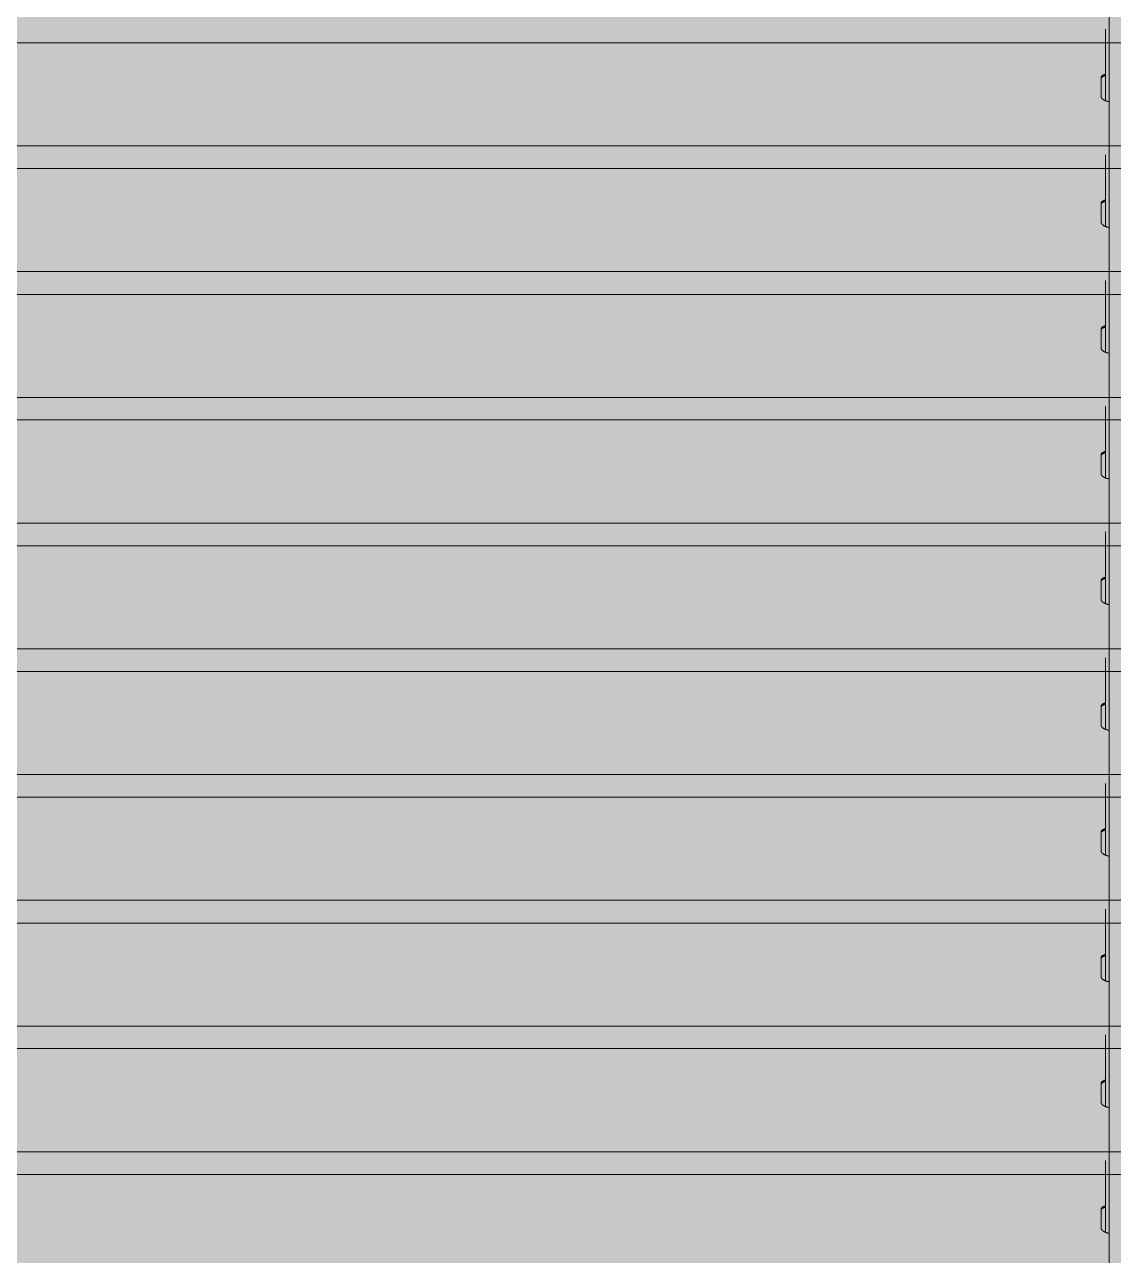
# Model space of a CAD drawing. Header units: millimetres. Extents: x 126 to 12547, y 1644 to 26714.
# Drawn here: x 995.9 to 1104.1, y 25811.2 to 25933.6 of the extents above; entities that cross this region are included whole.
import ezdxf

# ---------------------------------------------------------------- set-up
doc = ezdxf.new("R2010")
doc.units = ezdxf.units.MM
doc.layers.add('cono piramide', color=4, linetype='Continuous')
for name, color, linetype, lineweight in [('F_ARREDI_pareti', 1, 'Continuous', 0), ('F_INFISSI', 4, 'Continuous', 5), ('F_MINERAL WALL', 6, 'Continuous', 5), ('F_Tendaggio', 252, 'Continuous', 5), ('F_VETRO', 140, 'Continuous', 5)]:
    doc.layers.add(name, color=color, linetype=linetype, lineweight=lineweight)

# ---------------------------------------------------------------- blocks, each defined once
blk = doc.blocks.new('TENDAGGIO_infisso piccolo_prospetto_fronte')
at = {"layer": 'F_Tendaggio'}
for p, q in [((734455.86, 514029.24), (734697.45, 514029.24)), ((734455.7, 514019), (734697.29, 514019)), ((734458.08, 514016.74), (734699.66, 514016.74)), ((734457.92, 514006.5), (734699.5, 514006.5)), ((734460.54, 514004.24), (734702.12, 514004.24)), ((734460.37, 513994), (734701.96, 513994)), ((734463.02, 513991.75), (734704.6, 513991.75)), ((734462.85, 513981.5), (734704.44, 513981.5)), ((734465.5, 513979.25), (734707.08, 513979.25)), ((734465.33, 513969.01), (734706.92, 513969.01)), ((734467.98, 513966.75), (734709.56, 513966.75)), ((734467.81, 513956.51), (734709.4, 513956.51)), ((734470.24, 513954.25), (734711.82, 513954.25)), ((734470.08, 513944.01), (734711.66, 513944.01)), ((734472.23, 513941.75), (734713.82, 513941.75)), ((734472.07, 513931.51), (734713.65, 513931.51)), ((734473.82, 513929.26), (734715.41, 513929.26)), ((734473.66, 513919.02), (734715.24, 513919.02)), ((734475.03, 513916.76), (734716.62, 513916.76))]:
    blk.add_line(p, q, dxfattribs=at)
for points in [[(734692.56, 514149.88), (734692.56, 513840.64)], [(734692.19, 514030.61), (734692.19, 514023.49)], [(734692.56, 514023.39), (734692.5, 514023.4), (734692.43, 514023.41), (734692.4, 514023.42), (734692.37, 514023.43), (734692.34, 514023.44), (734692.31, 514023.45), (734692.28, 514023.46), (734692.25, 514023.47), (734692.22, 514023.48), (734692.19, 514023.49), (734692.16, 514023.5), (734692.13, 514023.51), (734692.11, 514023.52), (734692.08, 514023.54), (734692.06, 514023.55), (734692.03, 514023.56), (734692.01, 514023.57), (734691.99, 514023.59), (734691.97, 514023.6), (734691.95, 514023.62), (734691.92, 514023.63), (734691.91, 514023.64), (734691.9, 514023.65), (734691.89, 514023.66), (734691.88, 514023.67), (734691.87, 514023.68), (734691.86, 514023.69), (734691.86, 514023.7), (734691.85, 514023.7), (734691.84, 514023.71), (734691.83, 514023.72), (734691.83, 514023.73), (734691.82, 514023.74), (734691.81, 514023.75), (734691.81, 514023.76), (734691.8, 514023.77), (734691.79, 514023.78), (734691.79, 514023.79), (734691.79, 514023.79), (734691.78, 514023.8), (734691.78, 514023.81), (734691.78, 514023.82), (734691.77, 514023.83), (734691.77, 514023.83), (734691.77, 514023.84), (734691.76, 514023.85), (734691.76, 514023.86), (734691.76, 514023.87), (734691.76, 514023.87), (734691.76, 514023.88), (734691.76, 514023.89), (734691.76, 514023.9), (734691.75, 514023.91), (734691.75, 514023.91), (734691.75, 514023.92), (734691.75, 514025.79), (734691.75, 514025.8), (734691.75, 514025.8), (734691.75, 514025.81), (734691.76, 514025.81), (734691.76, 514025.82), (734691.76, 514025.82), (734691.76, 514025.83), (734691.76, 514025.83), (734691.76, 514025.84), (734691.76, 514025.84), (734691.76, 514025.85), (734691.77, 514025.85), (734691.77, 514025.86), (734691.77, 514025.86), (734691.77, 514025.87), (734691.78, 514025.87), (734691.78, 514025.88), (734691.78, 514025.88), (734691.79, 514025.89), (734691.79, 514025.89), (734691.79, 514025.9), (734691.8, 514025.9), (734691.8, 514025.91), (734691.8, 514025.91), (734691.81, 514025.92), (734691.81, 514025.92), (734691.82, 514025.93), (734691.82, 514025.93), (734691.83, 514025.94), (734691.83, 514025.94), (734691.84, 514025.95), (734691.84, 514025.95), (734691.85, 514025.96), (734691.86, 514025.97), (734691.88, 514025.98), (734691.89, 514025.99), (734691.9, 514026), (734691.92, 514026.01), (734691.93, 514026.02), (734691.95, 514026.03), (734691.96, 514026.03), (734691.98, 514026.04), (734692, 514026.05), (734692.02, 514026.06), (734692.03, 514026.07), (734692.05, 514026.07), (734692.09, 514026.09), (734692.14, 514026.1), (734692.19, 514026.12)], [(734692.19, 514025.99), (734692.16, 514025.98), (734692.14, 514025.97), (734692.11, 514025.96), (734692.09, 514025.96), (734692.06, 514025.95), (734692.04, 514025.94), (734692.01, 514025.93), (734691.99, 514025.92), (734691.97, 514025.91), (734691.95, 514025.9), (734691.94, 514025.89), (734691.92, 514025.88), (734691.9, 514025.87), (734691.89, 514025.86), (734691.88, 514025.85), (734691.86, 514025.84), (734691.86, 514025.83), (734691.85, 514025.83), (734691.84, 514025.82), (734691.84, 514025.82), (734691.83, 514025.81), (734691.83, 514025.81), (734691.82, 514025.8), (734691.82, 514025.8), (734691.81, 514025.79), (734691.81, 514025.79), (734691.8, 514025.78), (734691.8, 514025.77), (734691.79, 514025.77), (734691.79, 514025.76), (734691.78, 514025.76), (734691.78, 514025.75), (734691.78, 514025.75), (734691.78, 514025.74), (734691.77, 514025.74), (734691.77, 514025.73), (734691.77, 514025.72), (734691.77, 514025.72), (734691.76, 514025.71), (734691.76, 514025.71), (734691.76, 514025.7), (734691.76, 514025.7), (734691.76, 514025.69), (734691.76, 514025.68), (734691.76, 514025.68), (734691.75, 514025.67), (734691.75, 514025.67), (734691.75, 514025.66)], [(734692.19, 514018.11), (734692.19, 514010.99)], [(734692.56, 514010.89), (734692.5, 514010.9), (734692.43, 514010.92), (734692.4, 514010.92), (734692.37, 514010.93), (734692.34, 514010.94), (734692.31, 514010.95), (734692.28, 514010.96), (734692.25, 514010.97), (734692.22, 514010.98), (734692.19, 514010.99), (734692.16, 514011), (734692.13, 514011.01), (734692.11, 514011.02), (734692.08, 514011.04), (734692.06, 514011.05), (734692.03, 514011.06), (734692.01, 514011.08), (734691.99, 514011.09), (734691.97, 514011.1), (734691.95, 514011.12), (734691.92, 514011.14), (734691.91, 514011.14), (734691.9, 514011.15), (734691.89, 514011.17), (734691.88, 514011.17), (734691.87, 514011.18), (734691.86, 514011.19), (734691.86, 514011.2), (734691.85, 514011.21), (734691.84, 514011.22), (734691.83, 514011.22), (734691.83, 514011.23), (734691.82, 514011.24), (734691.81, 514011.25), (734691.81, 514011.26), (734691.8, 514011.27), (734691.79, 514011.28), (734691.79, 514011.29), (734691.79, 514011.3), (734691.78, 514011.3), (734691.78, 514011.31), (734691.78, 514011.32), (734691.77, 514011.33), (734691.77, 514011.34), (734691.77, 514011.34), (734691.76, 514011.35), (734691.76, 514011.36), (734691.76, 514011.37), (734691.76, 514011.38), (734691.76, 514011.38), (734691.76, 514011.39), (734691.76, 514011.4), (734691.75, 514011.41), (734691.75, 514011.42), (734691.75, 514011.43), (734691.75, 514013.29), (734691.75, 514013.3), (734691.75, 514013.3), (734691.75, 514013.31), (734691.76, 514013.31), (734691.76, 514013.32), (734691.76, 514013.32), (734691.76, 514013.33), (734691.76, 514013.33), (734691.76, 514013.34), (734691.76, 514013.35), (734691.76, 514013.35), (734691.77, 514013.36), (734691.77, 514013.36), (734691.77, 514013.37), (734691.77, 514013.37), (734691.78, 514013.38), (734691.78, 514013.38), (734691.78, 514013.39), (734691.79, 514013.39), (734691.79, 514013.4), (734691.79, 514013.4), (734691.8, 514013.41), (734691.8, 514013.41), (734691.8, 514013.42), (734691.81, 514013.42), (734691.81, 514013.43), (734691.82, 514013.43), (734691.82, 514013.44), (734691.83, 514013.44), (734691.83, 514013.45), (734691.84, 514013.45), (734691.84, 514013.46), (734691.85, 514013.46), (734691.86, 514013.47), (734691.88, 514013.48), (734691.89, 514013.49), (734691.9, 514013.5), (734691.92, 514013.51), (734691.93, 514013.52), (734691.95, 514013.53), (734691.96, 514013.54), (734691.98, 514013.54), (734692, 514013.55), (734692.02, 514013.56), (734692.03, 514013.57), (734692.05, 514013.58), (734692.09, 514013.59), (734692.14, 514013.61), (734692.19, 514013.62)], [(734692.19, 514013.49), (734692.16, 514013.48), (734692.14, 514013.47), (734692.11, 514013.47), (734692.09, 514013.46), (734692.06, 514013.45), (734692.04, 514013.44), (734692.01, 514013.43), (734691.99, 514013.42), (734691.97, 514013.41), (734691.95, 514013.4), (734691.94, 514013.39), (734691.92, 514013.38), (734691.9, 514013.37), (734691.89, 514013.36), (734691.88, 514013.35), (734691.86, 514013.34), (734691.86, 514013.34), (734691.85, 514013.33), (734691.84, 514013.33), (734691.84, 514013.32), (734691.83, 514013.31), (734691.83, 514013.31), (734691.82, 514013.3), (734691.82, 514013.3), (734691.81, 514013.29), (734691.81, 514013.29), (734691.8, 514013.28), (734691.8, 514013.28), (734691.79, 514013.27), (734691.79, 514013.27), (734691.78, 514013.26), (734691.78, 514013.25), (734691.78, 514013.25), (734691.78, 514013.24), (734691.77, 514013.24), (734691.77, 514013.23), (734691.77, 514013.23), (734691.77, 514013.22), (734691.76, 514013.21), (734691.76, 514013.21), (734691.76, 514013.2), (734691.76, 514013.2), (734691.76, 514013.19), (734691.76, 514013.19), (734691.76, 514013.18), (734691.75, 514013.17), (734691.75, 514013.17), (734691.75, 514013.16)], [(734692.19, 514005.61), (734692.19, 513998.49)], [(734692.56, 513998.39), (734692.5, 513998.4), (734692.43, 513998.42), (734692.4, 513998.43), (734692.37, 513998.43), (734692.34, 513998.44), (734692.31, 513998.45), (734692.28, 513998.46), (734692.25, 513998.47), (734692.22, 513998.48), (734692.19, 513998.49), (734692.16, 513998.5), (734692.13, 513998.51), (734692.11, 513998.53), (734692.08, 513998.54), (734692.06, 513998.55), (734692.03, 513998.57), (734692.01, 513998.58), (734691.99, 513998.59), (734691.97, 513998.61), (734691.95, 513998.62), (734691.92, 513998.64), (734691.91, 513998.65), (734691.9, 513998.65), (734691.89, 513998.67), (734691.88, 513998.68), (734691.87, 513998.68), (734691.86, 513998.69), (734691.86, 513998.7), (734691.85, 513998.71), (734691.84, 513998.72), (734691.83, 513998.73), (734691.83, 513998.74), (734691.82, 513998.74), (734691.81, 513998.75), (734691.81, 513998.76), (734691.8, 513998.77), (734691.79, 513998.78), (734691.79, 513998.79), (734691.79, 513998.8), (734691.78, 513998.81), (734691.78, 513998.81), (734691.78, 513998.82), (734691.77, 513998.83), (734691.77, 513998.84), (734691.77, 513998.85), (734691.76, 513998.85), (734691.76, 513998.86), (734691.76, 513998.87), (734691.76, 513998.88), (734691.76, 513998.89), (734691.76, 513998.89), (734691.76, 513998.9), (734691.75, 513998.91), (734691.75, 513998.92), (734691.75, 513998.93), (734691.75, 514000.79), (734691.75, 514000.8), (734691.75, 514000.81), (734691.75, 514000.81), (734691.76, 514000.82), (734691.76, 514000.82), (734691.76, 514000.83), (734691.76, 514000.83), (734691.76, 514000.84), (734691.76, 514000.84), (734691.76, 514000.85), (734691.76, 514000.85), (734691.77, 514000.86), (734691.77, 514000.86), (734691.77, 514000.87), (734691.77, 514000.87), (734691.78, 514000.88), (734691.78, 514000.88), (734691.78, 514000.89), (734691.79, 514000.89), (734691.79, 514000.9), (734691.79, 514000.9), (734691.8, 514000.91), (734691.8, 514000.91), (734691.8, 514000.92), (734691.81, 514000.92), (734691.81, 514000.93), (734691.82, 514000.93), (734691.82, 514000.94), (734691.83, 514000.94), (734691.83, 514000.95), (734691.84, 514000.95), (734691.84, 514000.96), (734691.85, 514000.97), (734691.86, 514000.98), (734691.88, 514000.99), (734691.89, 514000.99), (734691.9, 514001), (734691.92, 514001.01), (734691.93, 514001.02), (734691.95, 514001.03), (734691.96, 514001.04), (734691.98, 514001.05), (734692, 514001.05), (734692.02, 514001.06), (734692.03, 514001.07), (734692.05, 514001.08), (734692.09, 514001.09), (734692.14, 514001.11), (734692.19, 514001.12)], [(734692.19, 514000.99), (734692.16, 514000.98), (734692.14, 514000.98), (734692.11, 514000.97), (734692.09, 514000.96), (734692.06, 514000.95), (734692.04, 514000.94), (734692.01, 514000.93), (734691.99, 514000.92), (734691.97, 514000.91), (734691.95, 514000.9), (734691.94, 514000.89), (734691.92, 514000.88), (734691.9, 514000.87), (734691.89, 514000.86), (734691.88, 514000.85), (734691.86, 514000.84), (734691.86, 514000.84), (734691.85, 514000.83), (734691.84, 514000.83), (734691.84, 514000.82), (734691.83, 514000.82), (734691.83, 514000.81), (734691.82, 514000.81), (734691.82, 514000.8), (734691.81, 514000.8), (734691.81, 514000.79), (734691.8, 514000.78), (734691.8, 514000.78), (734691.79, 514000.77), (734691.79, 514000.77), (734691.78, 514000.76), (734691.78, 514000.76), (734691.78, 514000.75), (734691.78, 514000.75), (734691.77, 514000.74), (734691.77, 514000.73), (734691.77, 514000.73), (734691.77, 514000.72), (734691.76, 514000.72), (734691.76, 514000.71), (734691.76, 514000.71), (734691.76, 514000.7), (734691.76, 514000.69), (734691.76, 514000.69), (734691.76, 514000.68), (734691.75, 514000.68), (734691.75, 514000.67), (734691.75, 514000.66)], [(734692.19, 513993.12), (734692.19, 513985.99)], [(734692.56, 513985.9), (734692.5, 513985.91), (734692.43, 513985.92), (734692.4, 513985.93), (734692.37, 513985.94), (734692.34, 513985.94), (734692.31, 513985.95), (734692.28, 513985.96), (734692.25, 513985.97), (734692.22, 513985.98), (734692.19, 513985.99), (734692.16, 513986), (734692.13, 513986.02), (734692.11, 513986.03), (734692.08, 513986.04), (734692.06, 513986.05), (734692.03, 513986.07), (734692.01, 513986.08), (734691.99, 513986.09), (734691.97, 513986.11), (734691.95, 513986.12), (734691.92, 513986.14), (734691.91, 513986.15), (734691.9, 513986.16), (734691.89, 513986.17), (734691.88, 513986.18), (734691.87, 513986.19), (734691.86, 513986.19), (734691.86, 513986.2), (734691.85, 513986.21), (734691.84, 513986.22), (734691.83, 513986.23), (734691.83, 513986.24), (734691.82, 513986.25), (734691.81, 513986.26), (734691.81, 513986.27), (734691.8, 513986.27), (734691.79, 513986.28), (734691.79, 513986.29), (734691.79, 513986.3), (734691.78, 513986.31), (734691.78, 513986.32), (734691.78, 513986.32), (734691.77, 513986.33), (734691.77, 513986.34), (734691.77, 513986.35), (734691.76, 513986.36), (734691.76, 513986.36), (734691.76, 513986.37), (734691.76, 513986.38), (734691.76, 513986.39), (734691.76, 513986.4), (734691.76, 513986.41), (734691.75, 513986.41), (734691.75, 513986.42), (734691.75, 513986.43), (734691.75, 513988.3), (734691.75, 513988.3), (734691.75, 513988.31), (734691.75, 513988.31), (734691.76, 513988.32), (734691.76, 513988.32), (734691.76, 513988.33), (734691.76, 513988.33), (734691.76, 513988.34), (734691.76, 513988.34), (734691.76, 513988.35), (734691.76, 513988.35), (734691.77, 513988.36), (734691.77, 513988.37), (734691.77, 513988.37), (734691.77, 513988.38), (734691.78, 513988.38), (734691.78, 513988.39), (734691.78, 513988.39), (734691.79, 513988.4), (734691.79, 513988.4), (734691.79, 513988.41), (734691.8, 513988.41), (734691.8, 513988.42), (734691.8, 513988.42), (734691.81, 513988.43), (734691.81, 513988.43), (734691.82, 513988.44), (734691.82, 513988.44), (734691.83, 513988.45), (734691.83, 513988.45), (734691.84, 513988.46), (734691.84, 513988.46), (734691.85, 513988.47), (734691.86, 513988.48), (734691.88, 513988.49), (734691.89, 513988.5), (734691.9, 513988.51), (734691.92, 513988.51), (734691.93, 513988.52), (734691.95, 513988.53), (734691.96, 513988.54), (734691.98, 513988.55), (734692, 513988.56), (734692.02, 513988.56), (734692.03, 513988.57), (734692.05, 513988.58), (734692.09, 513988.59), (734692.14, 513988.61), (734692.19, 513988.62)], [(734692.19, 513988.49), (734692.16, 513988.49), (734692.14, 513988.48), (734692.11, 513988.47), (734692.09, 513988.46), (734692.06, 513988.45), (734692.04, 513988.44), (734692.01, 513988.43), (734691.99, 513988.42), (734691.97, 513988.41), (734691.95, 513988.4), (734691.94, 513988.39), (734691.92, 513988.39), (734691.9, 513988.38), (734691.89, 513988.37), (734691.88, 513988.36), (734691.86, 513988.35), (734691.86, 513988.34), (734691.85, 513988.33), (734691.84, 513988.33), (734691.84, 513988.32), (734691.83, 513988.32), (734691.83, 513988.31), (734691.82, 513988.31), (734691.82, 513988.3), (734691.81, 513988.3), (734691.81, 513988.29), (734691.8, 513988.29), (734691.8, 513988.28), (734691.79, 513988.28), (734691.79, 513988.27), (734691.78, 513988.26), (734691.78, 513988.26), (734691.78, 513988.25), (734691.78, 513988.25), (734691.77, 513988.24), (734691.77, 513988.24), (734691.77, 513988.23), (734691.77, 513988.23), (734691.76, 513988.22), (734691.76, 513988.21), (734691.76, 513988.21), (734691.76, 513988.2), (734691.76, 513988.2), (734691.76, 513988.19), (734691.76, 513988.18), (734691.75, 513988.18), (734691.75, 513988.17), (734691.75, 513988.17)], [(734692.19, 513980.62), (734692.19, 513973.5)], [(734692.56, 513973.4), (734692.5, 513973.41), (734692.43, 513973.42), (734692.4, 513973.43), (734692.37, 513973.44), (734692.34, 513973.45), (734692.31, 513973.46), (734692.28, 513973.47), (734692.25, 513973.47), (734692.22, 513973.48), (734692.19, 513973.5), (734692.16, 513973.51), (734692.13, 513973.52), (734692.11, 513973.53), (734692.08, 513973.55), (734692.06, 513973.56), (734692.03, 513973.57), (734692.01, 513973.58), (734691.99, 513973.6), (734691.97, 513973.61), (734691.95, 513973.63), (734691.92, 513973.64), (734691.91, 513973.65), (734691.9, 513973.66), (734691.89, 513973.67), (734691.88, 513973.68), (734691.87, 513973.69), (734691.86, 513973.7), (734691.86, 513973.71), (734691.85, 513973.71), (734691.84, 513973.72), (734691.83, 513973.73), (734691.83, 513973.74), (734691.82, 513973.75), (734691.81, 513973.76), (734691.81, 513973.77), (734691.8, 513973.78), (734691.79, 513973.79), (734691.79, 513973.8), (734691.79, 513973.8), (734691.78, 513973.81), (734691.78, 513973.82), (734691.78, 513973.83), (734691.77, 513973.83), (734691.77, 513973.84), (734691.77, 513973.85), (734691.76, 513973.86), (734691.76, 513973.87), (734691.76, 513973.87), (734691.76, 513973.88), (734691.76, 513973.89), (734691.76, 513973.9), (734691.76, 513973.91), (734691.75, 513973.92), (734691.75, 513973.92), (734691.75, 513973.93), (734691.75, 513975.8), (734691.75, 513975.8), (734691.75, 513975.81), (734691.75, 513975.82), (734691.76, 513975.82), (734691.76, 513975.83), (734691.76, 513975.83), (734691.76, 513975.84), (734691.76, 513975.84), (734691.76, 513975.85), (734691.76, 513975.85), (734691.76, 513975.86), (734691.77, 513975.86), (734691.77, 513975.87), (734691.77, 513975.87), (734691.77, 513975.88), (734691.78, 513975.88), (734691.78, 513975.89), (734691.78, 513975.89), (734691.79, 513975.9), (734691.79, 513975.9), (734691.79, 513975.91), (734691.8, 513975.91), (734691.8, 513975.92), (734691.8, 513975.92), (734691.81, 513975.93), (734691.81, 513975.93), (734691.82, 513975.94), (734691.82, 513975.94), (734691.83, 513975.95), (734691.83, 513975.95), (734691.84, 513975.96), (734691.84, 513975.96), (734691.85, 513975.97), (734691.86, 513975.98), (734691.88, 513975.99), (734691.89, 513976), (734691.9, 513976.01), (734691.92, 513976.02), (734691.93, 513976.03), (734691.95, 513976.03), (734691.96, 513976.04), (734691.98, 513976.05), (734692, 513976.06), (734692.02, 513976.07), (734692.03, 513976.07), (734692.05, 513976.08), (734692.09, 513976.1), (734692.14, 513976.11), (734692.19, 513976.13)], [(734692.19, 513976), (734692.16, 513975.99), (734692.14, 513975.98), (734692.11, 513975.97), (734692.09, 513975.96), (734692.06, 513975.96), (734692.04, 513975.95), (734692.01, 513975.94), (734691.99, 513975.92), (734691.97, 513975.92), (734691.95, 513975.91), (734691.94, 513975.9), (734691.92, 513975.89), (734691.9, 513975.88), (734691.89, 513975.87), (734691.88, 513975.86), (734691.86, 513975.85), (734691.86, 513975.84), (734691.85, 513975.84), (734691.84, 513975.83), (734691.84, 513975.83), (734691.83, 513975.82), (734691.83, 513975.82), (734691.82, 513975.81), (734691.82, 513975.81), (734691.81, 513975.8), (734691.81, 513975.79), (734691.8, 513975.79), (734691.8, 513975.78), (734691.79, 513975.78), (734691.79, 513975.77), (734691.78, 513975.77), (734691.78, 513975.76), (734691.78, 513975.76), (734691.78, 513975.75), (734691.77, 513975.74), (734691.77, 513975.74), (734691.77, 513975.73), (734691.77, 513975.73), (734691.76, 513975.72), (734691.76, 513975.72), (734691.76, 513975.71), (734691.76, 513975.7), (734691.76, 513975.7), (734691.76, 513975.69), (734691.76, 513975.69), (734691.75, 513975.68), (734691.75, 513975.67), (734691.75, 513975.67)], [(734692.19, 513968.12), (734692.19, 513961)], [(734692.56, 513960.9), (734692.5, 513960.91), (734692.43, 513960.92), (734692.4, 513960.93), (734692.37, 513960.94), (734692.34, 513960.95), (734692.31, 513960.96), (734692.28, 513960.97), (734692.25, 513960.98), (734692.22, 513960.99), (734692.19, 513961), (734692.16, 513961.01), (734692.13, 513961.02), (734692.11, 513961.03), (734692.08, 513961.05), (734692.06, 513961.06), (734692.03, 513961.07), (734692.01, 513961.09), (734691.99, 513961.1), (734691.97, 513961.11), (734691.95, 513961.13), (734691.92, 513961.14), (734691.91, 513961.15), (734691.9, 513961.16), (734691.89, 513961.18), (734691.88, 513961.18), (734691.87, 513961.19), (734691.86, 513961.2), (734691.86, 513961.21), (734691.85, 513961.22), (734691.84, 513961.22), (734691.83, 513961.23), (734691.83, 513961.24), (734691.82, 513961.25), (734691.81, 513961.26), (734691.81, 513961.27), (734691.8, 513961.28), (734691.79, 513961.29), (734691.79, 513961.3), (734691.79, 513961.31), (734691.78, 513961.31), (734691.78, 513961.32), (734691.78, 513961.33), (734691.77, 513961.34), (734691.77, 513961.34), (734691.77, 513961.35), (734691.76, 513961.36), (734691.76, 513961.37), (734691.76, 513961.38), (734691.76, 513961.38), (734691.76, 513961.39), (734691.76, 513961.4), (734691.76, 513961.41), (734691.75, 513961.42), (734691.75, 513961.43), (734691.75, 513961.44), (734691.75, 513963.3), (734691.75, 513963.31), (734691.75, 513963.31), (734691.75, 513963.32), (734691.76, 513963.32), (734691.76, 513963.33), (734691.76, 513963.33), (734691.76, 513963.34), (734691.76, 513963.34), (734691.76, 513963.35), (734691.76, 513963.35), (734691.76, 513963.36), (734691.77, 513963.36), (734691.77, 513963.37), (734691.77, 513963.38), (734691.77, 513963.38), (734691.78, 513963.39), (734691.78, 513963.39), (734691.78, 513963.4), (734691.79, 513963.4), (734691.79, 513963.41), (734691.79, 513963.41), (734691.8, 513963.42), (734691.8, 513963.42), (734691.8, 513963.43), (734691.81, 513963.43), (734691.81, 513963.44), (734691.82, 513963.44), (734691.82, 513963.45), (734691.83, 513963.45), (734691.83, 513963.45), (734691.84, 513963.46), (734691.84, 513963.46), (734691.85, 513963.47), (734691.86, 513963.48), (734691.88, 513963.49), (734691.89, 513963.5), (734691.9, 513963.51), (734691.92, 513963.52), (734691.93, 513963.53), (734691.95, 513963.54), (734691.96, 513963.54), (734691.98, 513963.55), (734692, 513963.56), (734692.02, 513963.57), (734692.03, 513963.58), (734692.05, 513963.58), (734692.09, 513963.6), (734692.14, 513963.61), (734692.19, 513963.63)], [(734692.19, 513963.5), (734692.16, 513963.49), (734692.14, 513963.48), (734692.11, 513963.48), (734692.09, 513963.47), (734692.06, 513963.46), (734692.04, 513963.45), (734692.01, 513963.44), (734691.99, 513963.43), (734691.97, 513963.42), (734691.95, 513963.41), (734691.94, 513963.4), (734691.92, 513963.39), (734691.9, 513963.38), (734691.89, 513963.37), (734691.88, 513963.36), (734691.86, 513963.35), (734691.86, 513963.34), (734691.85, 513963.34), (734691.84, 513963.33), (734691.84, 513963.33), (734691.83, 513963.32), (734691.83, 513963.32), (734691.82, 513963.31), (734691.82, 513963.31), (734691.81, 513963.3), (734691.81, 513963.3), (734691.8, 513963.29), (734691.8, 513963.29), (734691.79, 513963.28), (734691.79, 513963.27), (734691.78, 513963.27), (734691.78, 513963.26), (734691.78, 513963.26), (734691.78, 513963.25), (734691.77, 513963.25), (734691.77, 513963.24), (734691.77, 513963.24), (734691.77, 513963.23), (734691.76, 513963.22), (734691.76, 513963.22), (734691.76, 513963.21), (734691.76, 513963.21), (734691.76, 513963.2), (734691.76, 513963.19), (734691.76, 513963.19), (734691.75, 513963.18), (734691.75, 513963.18), (734691.75, 513963.17)], [(734692.19, 513955.62), (734692.19, 513948.5)], [(734692.56, 513948.4), (734692.5, 513948.41), (734692.43, 513948.43), (734692.4, 513948.43), (734692.37, 513948.44), (734692.34, 513948.45), (734692.31, 513948.46), (734692.28, 513948.47), (734692.25, 513948.48), (734692.22, 513948.49), (734692.19, 513948.5), (734692.16, 513948.51), (734692.13, 513948.52), (734692.11, 513948.54), (734692.08, 513948.55), (734692.06, 513948.56), (734692.03, 513948.57), (734692.01, 513948.59), (734691.99, 513948.6), (734691.97, 513948.62), (734691.95, 513948.63), (734691.92, 513948.65), (734691.91, 513948.65), (734691.9, 513948.66), (734691.89, 513948.68), (734691.88, 513948.69), (734691.87, 513948.69), (734691.86, 513948.7), (734691.86, 513948.71), (734691.85, 513948.72), (734691.84, 513948.73), (734691.83, 513948.74), (734691.83, 513948.74), (734691.82, 513948.75), (734691.81, 513948.76), (734691.81, 513948.77), (734691.8, 513948.78), (734691.79, 513948.79), (734691.79, 513948.8), (734691.79, 513948.81), (734691.78, 513948.82), (734691.78, 513948.82), (734691.78, 513948.83), (734691.77, 513948.84), (734691.77, 513948.85), (734691.77, 513948.85), (734691.76, 513948.86), (734691.76, 513948.87), (734691.76, 513948.88), (734691.76, 513948.89), (734691.76, 513948.9), (734691.76, 513948.9), (734691.76, 513948.91), (734691.75, 513948.92), (734691.75, 513948.93), (734691.75, 513948.94), (734691.75, 513950.8), (734691.75, 513950.81), (734691.75, 513950.81), (734691.75, 513950.82), (734691.76, 513950.83), (734691.76, 513950.83), (734691.76, 513950.84), (734691.76, 513950.84), (734691.76, 513950.85), (734691.76, 513950.85), (734691.76, 513950.86), (734691.76, 513950.86), (734691.77, 513950.87), (734691.77, 513950.87), (734691.77, 513950.88), (734691.77, 513950.88), (734691.78, 513950.89), (734691.78, 513950.89), (734691.78, 513950.9), (734691.79, 513950.9), (734691.79, 513950.91), (734691.79, 513950.91), (734691.8, 513950.92), (734691.8, 513950.92), (734691.8, 513950.93), (734691.81, 513950.93), (734691.81, 513950.94), (734691.82, 513950.94), (734691.82, 513950.95), (734691.83, 513950.95), (734691.83, 513950.96), (734691.84, 513950.96), (734691.84, 513950.97), (734691.85, 513950.98), (734691.86, 513950.99), (734691.88, 513950.99), (734691.89, 513951), (734691.9, 513951.01), (734691.92, 513951.02), (734691.93, 513951.03), (734691.95, 513951.04), (734691.96, 513951.05), (734691.98, 513951.06), (734692, 513951.06), (734692.02, 513951.07), (734692.03, 513951.08), (734692.05, 513951.09), (734692.09, 513951.1), (734692.14, 513951.12), (734692.19, 513951.13)], [(734692.19, 513951), (734692.16, 513950.99), (734692.14, 513950.99), (734692.11, 513950.98), (734692.09, 513950.97), (734692.06, 513950.96), (734692.04, 513950.95), (734692.01, 513950.94), (734691.99, 513950.93), (734691.97, 513950.92), (734691.95, 513950.91), (734691.94, 513950.9), (734691.92, 513950.89), (734691.9, 513950.88), (734691.89, 513950.87), (734691.88, 513950.86), (734691.86, 513950.85), (734691.86, 513950.85), (734691.85, 513950.84), (734691.84, 513950.84), (734691.84, 513950.83), (734691.83, 513950.83), (734691.83, 513950.82), (734691.82, 513950.82), (734691.82, 513950.81), (734691.81, 513950.8), (734691.81, 513950.8), (734691.8, 513950.79), (734691.8, 513950.79), (734691.79, 513950.78), (734691.79, 513950.78), (734691.78, 513950.77), (734691.78, 513950.77), (734691.78, 513950.76), (734691.78, 513950.75), (734691.77, 513950.75), (734691.77, 513950.74), (734691.77, 513950.74), (734691.77, 513950.73), (734691.76, 513950.73), (734691.76, 513950.72), (734691.76, 513950.71), (734691.76, 513950.71), (734691.76, 513950.7), (734691.76, 513950.7), (734691.76, 513950.69), (734691.75, 513950.69), (734691.75, 513950.68), (734691.75, 513950.67)], [(734692.19, 513943.13), (734692.19, 513936)], [(734692.56, 513935.9), (734692.5, 513935.92), (734692.43, 513935.93), (734692.4, 513935.94), (734692.37, 513935.94), (734692.34, 513935.95), (734692.31, 513935.96), (734692.28, 513935.97), (734692.25, 513935.98), (734692.22, 513935.99), (734692.19, 513936), (734692.16, 513936.01), (734692.13, 513936.03), (734692.11, 513936.04), (734692.08, 513936.05), (734692.06, 513936.06), (734692.03, 513936.08), (734692.01, 513936.09), (734691.99, 513936.1), (734691.97, 513936.12), (734691.95, 513936.13), (734691.92, 513936.15), (734691.91, 513936.16), (734691.9, 513936.17), (734691.89, 513936.18), (734691.88, 513936.19), (734691.87, 513936.2), (734691.86, 513936.2), (734691.86, 513936.21), (734691.85, 513936.22), (734691.84, 513936.23), (734691.83, 513936.24), (734691.83, 513936.25), (734691.82, 513936.26), (734691.81, 513936.26), (734691.81, 513936.27), (734691.8, 513936.28), (734691.79, 513936.29), (734691.79, 513936.3), (734691.79, 513936.31), (734691.78, 513936.32), (734691.78, 513936.33), (734691.78, 513936.33), (734691.77, 513936.34), (734691.77, 513936.35), (734691.77, 513936.36), (734691.76, 513936.37), (734691.76, 513936.37), (734691.76, 513936.38), (734691.76, 513936.39), (734691.76, 513936.4), (734691.76, 513936.41), (734691.76, 513936.41), (734691.75, 513936.42), (734691.75, 513936.43), (734691.75, 513936.44), (734691.75, 513938.31), (734691.75, 513938.31), (734691.75, 513938.32), (734691.75, 513938.32), (734691.76, 513938.33), (734691.76, 513938.33), (734691.76, 513938.34), (734691.76, 513938.34), (734691.76, 513938.35), (734691.76, 513938.35), (734691.76, 513938.36), (734691.76, 513938.36), (734691.77, 513938.37), (734691.77, 513938.37), (734691.77, 513938.38), (734691.77, 513938.38), (734691.78, 513938.39), (734691.78, 513938.39), (734691.78, 513938.4), (734691.79, 513938.41), (734691.79, 513938.41), (734691.79, 513938.42), (734691.8, 513938.42), (734691.8, 513938.43), (734691.8, 513938.43), (734691.81, 513938.44), (734691.81, 513938.44), (734691.82, 513938.44), (734691.82, 513938.45), (734691.83, 513938.45), (734691.83, 513938.46), (734691.84, 513938.46), (734691.84, 513938.47), (734691.85, 513938.48), (734691.86, 513938.49), (734691.88, 513938.5), (734691.89, 513938.51), (734691.9, 513938.52), (734691.92, 513938.52), (734691.93, 513938.53), (734691.95, 513938.54), (734691.96, 513938.55), (734691.98, 513938.56), (734692, 513938.57), (734692.02, 513938.57), (734692.03, 513938.58), (734692.05, 513938.59), (734692.09, 513938.6), (734692.14, 513938.62), (734692.19, 513938.63)], [(734692.19, 513938.5), (734692.16, 513938.5), (734692.14, 513938.49), (734692.11, 513938.48), (734692.09, 513938.47), (734692.06, 513938.46), (734692.04, 513938.45), (734692.01, 513938.44), (734691.99, 513938.43), (734691.97, 513938.42), (734691.95, 513938.41), (734691.94, 513938.4), (734691.92, 513938.39), (734691.9, 513938.38), (734691.89, 513938.37), (734691.88, 513938.36), (734691.86, 513938.35), (734691.86, 513938.35), (734691.85, 513938.34), (734691.84, 513938.34), (734691.84, 513938.33), (734691.83, 513938.33), (734691.83, 513938.32), (734691.82, 513938.32), (734691.82, 513938.31), (734691.81, 513938.31), (734691.81, 513938.3), (734691.8, 513938.3), (734691.8, 513938.29), (734691.79, 513938.28), (734691.79, 513938.28), (734691.78, 513938.27), (734691.78, 513938.27), (734691.78, 513938.26), (734691.78, 513938.26), (734691.77, 513938.25), (734691.77, 513938.25), (734691.77, 513938.24), (734691.77, 513938.23), (734691.76, 513938.23), (734691.76, 513938.22), (734691.76, 513938.22), (734691.76, 513938.21), (734691.76, 513938.21), (734691.76, 513938.2), (734691.76, 513938.19), (734691.75, 513938.19), (734691.75, 513938.18), (734691.75, 513938.18)], [(734692.19, 513930.63), (734692.19, 513923.51)], [(734692.56, 513923.41), (734692.5, 513923.42), (734692.43, 513923.43), (734692.4, 513923.44), (734692.37, 513923.45), (734692.34, 513923.46), (734692.31, 513923.47), (734692.28, 513923.47), (734692.25, 513923.48), (734692.22, 513923.49), (734692.19, 513923.5), (734692.16, 513923.52), (734692.13, 513923.53), (734692.11, 513923.54), (734692.08, 513923.55), (734692.06, 513923.57), (734692.03, 513923.58), (734692.01, 513923.59), (734691.99, 513923.61), (734691.97, 513923.62), (734691.95, 513923.64), (734691.92, 513923.65), (734691.91, 513923.66), (734691.9, 513923.67), (734691.89, 513923.68), (734691.88, 513923.69), (734691.87, 513923.7), (734691.86, 513923.71), (734691.86, 513923.71), (734691.85, 513923.72), (734691.84, 513923.73), (734691.83, 513923.74), (734691.83, 513923.75), (734691.82, 513923.76), (734691.81, 513923.77), (734691.81, 513923.78), (734691.8, 513923.79), (734691.79, 513923.8), (734691.79, 513923.81), (734691.79, 513923.81), (734691.78, 513923.82), (734691.78, 513923.83), (734691.78, 513923.84), (734691.77, 513923.84), (734691.77, 513923.85), (734691.77, 513923.86), (734691.76, 513923.87), (734691.76, 513923.88), (734691.76, 513923.88), (734691.76, 513923.89), (734691.76, 513923.9), (734691.76, 513923.91), (734691.76, 513923.92), (734691.75, 513923.92), (734691.75, 513923.93), (734691.75, 513923.94), (734691.75, 513925.81), (734691.75, 513925.81), (734691.75, 513925.82), (734691.75, 513925.82), (734691.76, 513925.83), (734691.76, 513925.83), (734691.76, 513925.84), (734691.76, 513925.85), (734691.76, 513925.85), (734691.76, 513925.86), (734691.76, 513925.86), (734691.76, 513925.87), (734691.77, 513925.87), (734691.77, 513925.88), (734691.77, 513925.88), (734691.77, 513925.89), (734691.78, 513925.89), (734691.78, 513925.9), (734691.78, 513925.9), (734691.79, 513925.91), (734691.79, 513925.91), (734691.79, 513925.92), (734691.8, 513925.92), (734691.8, 513925.93), (734691.8, 513925.93), (734691.81, 513925.94), (734691.81, 513925.94), (734691.82, 513925.95), (734691.82, 513925.95), (734691.83, 513925.96), (734691.83, 513925.96), (734691.84, 513925.97), (734691.84, 513925.97), (734691.85, 513925.98), (734691.86, 513925.99), (734691.88, 513926), (734691.89, 513926.01), (734691.9, 513926.02), (734691.92, 513926.03), (734691.93, 513926.03), (734691.95, 513926.04), (734691.96, 513926.05), (734691.98, 513926.06), (734692, 513926.07), (734692.02, 513926.08), (734692.03, 513926.08), (734692.05, 513926.09), (734692.09, 513926.11), (734692.14, 513926.12), (734692.19, 513926.14)], [(734692.19, 513926.01), (734692.16, 513926), (734692.14, 513925.99), (734692.11, 513925.98), (734692.09, 513925.97), (734692.06, 513925.96), (734692.04, 513925.95), (734692.01, 513925.94), (734691.99, 513925.93), (734691.97, 513925.92), (734691.95, 513925.92), (734691.94, 513925.91), (734691.92, 513925.9), (734691.9, 513925.89), (734691.89, 513925.88), (734691.88, 513925.87), (734691.86, 513925.86), (734691.86, 513925.85), (734691.85, 513925.85), (734691.84, 513925.84), (734691.84, 513925.84), (734691.83, 513925.83), (734691.83, 513925.83), (734691.82, 513925.82), (734691.82, 513925.81), (734691.81, 513925.81), (734691.81, 513925.8), (734691.8, 513925.8), (734691.8, 513925.79), (734691.79, 513925.79), (734691.79, 513925.78), (734691.78, 513925.78), (734691.78, 513925.77), (734691.78, 513925.76), (734691.78, 513925.76), (734691.77, 513925.75), (734691.77, 513925.75), (734691.77, 513925.74), (734691.77, 513925.74), (734691.76, 513925.73), (734691.76, 513925.72), (734691.76, 513925.72), (734691.76, 513925.71), (734691.76, 513925.71), (734691.76, 513925.7), (734691.76, 513925.7), (734691.75, 513925.69), (734691.75, 513925.68), (734691.75, 513925.68)], [(734692.19, 513918.13), (734692.19, 513911.01)], [(734692.56, 513910.91), (734692.5, 513910.92), (734692.43, 513910.93), (734692.4, 513910.94), (734692.37, 513910.95), (734692.34, 513910.96), (734692.31, 513910.97), (734692.28, 513910.98), (734692.25, 513910.99), (734692.22, 513911), (734692.19, 513911.01), (734692.16, 513911.02), (734692.13, 513911.03), (734692.11, 513911.04), (734692.08, 513911.06), (734692.06, 513911.07), (734692.03, 513911.08), (734692.01, 513911.09), (734691.99, 513911.11), (734691.97, 513911.12), (734691.95, 513911.14), (734691.92, 513911.15), (734691.91, 513911.16), (734691.9, 513911.17), (734691.89, 513911.18), (734691.88, 513911.19), (734691.87, 513911.2), (734691.86, 513911.21), (734691.86, 513911.22), (734691.85, 513911.23), (734691.84, 513911.23), (734691.83, 513911.24), (734691.83, 513911.25), (734691.82, 513911.26), (734691.81, 513911.27), (734691.81, 513911.28), (734691.8, 513911.29), (734691.79, 513911.3), (734691.79, 513911.31), (734691.79, 513911.32), (734691.78, 513911.32), (734691.78, 513911.33), (734691.78, 513911.34), (734691.77, 513911.35), (734691.77, 513911.35), (734691.77, 513911.36), (734691.76, 513911.37), (734691.76, 513911.38), (734691.76, 513911.39), (734691.76, 513911.39), (734691.76, 513911.4), (734691.76, 513911.41), (734691.76, 513911.42), (734691.75, 513911.43), (734691.75, 513911.44), (734691.75, 513911.44), (734691.75, 513913.31), (734691.75, 513913.32), (734691.75, 513913.32), (734691.75, 513913.33), (734691.76, 513913.33), (734691.76, 513913.34), (734691.76, 513913.34), (734691.76, 513913.35), (734691.76, 513913.35), (734691.76, 513913.36), (734691.76, 513913.36), (734691.76, 513913.37), (734691.77, 513913.37), (734691.77, 513913.38), (734691.77, 513913.38), (734691.77, 513913.39), (734691.78, 513913.39), (734691.78, 513913.4), (734691.78, 513913.4), (734691.79, 513913.41), (734691.79, 513913.41), (734691.79, 513913.42), (734691.8, 513913.42), (734691.8, 513913.43), (734691.8, 513913.43), (734691.81, 513913.44), (734691.81, 513913.44), (734691.82, 513913.45), (734691.82, 513913.45), (734691.83, 513913.46), (734691.83, 513913.46), (734691.84, 513913.47), (734691.84, 513913.47), (734691.85, 513913.48), (734691.86, 513913.49), (734691.88, 513913.5), (734691.89, 513913.51), (734691.9, 513913.52), (734691.92, 513913.53), (734691.93, 513913.54), (734691.95, 513913.55), (734691.96, 513913.55), (734691.98, 513913.56), (734692, 513913.57), (734692.02, 513913.58), (734692.03, 513913.59), (734692.05, 513913.59), (734692.09, 513913.61), (734692.14, 513913.62), (734692.19, 513913.64)], [(734692.19, 513913.51), (734692.16, 513913.5), (734692.14, 513913.49), (734692.11, 513913.48), (734692.09, 513913.48), (734692.06, 513913.47), (734692.04, 513913.46), (734692.01, 513913.45), (734691.99, 513913.44), (734691.97, 513913.43), (734691.95, 513913.42), (734691.94, 513913.41), (734691.92, 513913.4), (734691.9, 513913.39), (734691.89, 513913.38), (734691.88, 513913.37), (734691.86, 513913.36), (734691.86, 513913.35), (734691.85, 513913.35), (734691.84, 513913.34), (734691.84, 513913.34), (734691.83, 513913.33), (734691.83, 513913.33), (734691.82, 513913.32), (734691.82, 513913.32), (734691.81, 513913.31), (734691.81, 513913.31), (734691.8, 513913.3), (734691.8, 513913.29), (734691.79, 513913.29), (734691.79, 513913.28), (734691.78, 513913.28), (734691.78, 513913.27), (734691.78, 513913.27), (734691.78, 513913.26), (734691.77, 513913.26), (734691.77, 513913.25), (734691.77, 513913.24), (734691.77, 513913.24), (734691.76, 513913.23), (734691.76, 513913.23), (734691.76, 513913.22), (734691.76, 513913.22), (734691.76, 513913.21), (734691.76, 513913.2), (734691.76, 513913.2), (734691.75, 513913.19), (734691.75, 513913.19), (734691.75, 513913.18)]]:
    blk.add_lwpolyline(points, dxfattribs=at)
blk = doc.blocks.new('INFISSO L.400 MM_prospetto_fronte')
at = {"layer": 'F_VETRO', "transparency": 33554579}
h = blk.add_hatch(color=153, dxfattribs=at)
h.dxf.hatch_style = 1
h.set_gradient(color1=(102, 153, 204), color2=(251, 252, 254), rotation=45, one_color=1, tint=0.994624)
h.paths.add_polyline_path([(-15858.48, 12715.63), (-16258.48, 12715.63), (-16258.48, 11495.63), (-15858.48, 11495.63)])
blk = doc.blocks.new('RIV.to_pareti e soffitto_slider_armadiature_camera master_sez.......')
at = {"layer": 'F_INFISSI', "true_color": 0x636466}
h = blk.add_hatch(color=251, dxfattribs=at)
h.dxf.hatch_style = 1
h.paths.add_polyline_path([(734352.12, 514201.28), (734352.12, 512921.28), (734812.12, 512921.28), (734812.12, 514201.28)])
h.paths.add_polyline_path([(734382.12, 514171.28), (734782.12, 514171.28), (734782.12, 512951.28), (734382.12, 512951.28)], flags=16)
at = {"layer": 'F_MINERAL WALL', "true_color": 0x636466, "transparency": 33554559}
h = blk.add_hatch(dxfattribs=at)
h.set_pattern_fill('AR-SAND', color=251)
h.set_pattern_definition([(37.5, (2500, 0), (-1.6000313, 48.9413237), [0, -38.608, 0, -43.18, 0, -41.275]), (7.5, (2500, 0), (44.9523283, 71.68251), [0, -20.828, 0, -34.798, 0, -13.335]), (327.5, (2468.76, 0), (79.099237, 0.1437185), [0, -12.7, 0, -45.72, 0, -59.69]), (317.5, (2468.76, 0), (76.355645, 22.2929323), [0, -6.35, 0, -29.972, 0, -34.29])])
h.paths.add_polyline_path([(733693.12, 514601.28), (733693.12, 512521.28), (734878.12, 512521.28), (734878.12, 514601.28)])
h.paths.add_polyline_path([(734822.12, 514211.28), (734822.12, 512911.28), (734342.12, 512911.28), (734342.12, 514211.28)], flags=16)
at = {"color": 1}
blk.add_blockref('INFISSO L.400 MM_prospetto_fronte', (750640.59, 501455.65), dxfattribs=at)
at = {"layer": 'cono piramide', "color": 2, "lineweight": 5}
blk.add_blockref('TENDAGGIO_infisso piccolo_prospetto_fronte', (-21.49, -10), dxfattribs=at)

msp = doc.modelspace()

# ---------------------------------------------------------------- block references
at = {"layer": 'F_ARREDI_pareti', "color": 2, "lineweight": 5}
msp.add_blockref('RIV.to_pareti e soffitto_slider_armadiature_camera master_sez.......', (-733567.34, -488087.48), dxfattribs=at)

doc.saveas('drawing.dxf')
